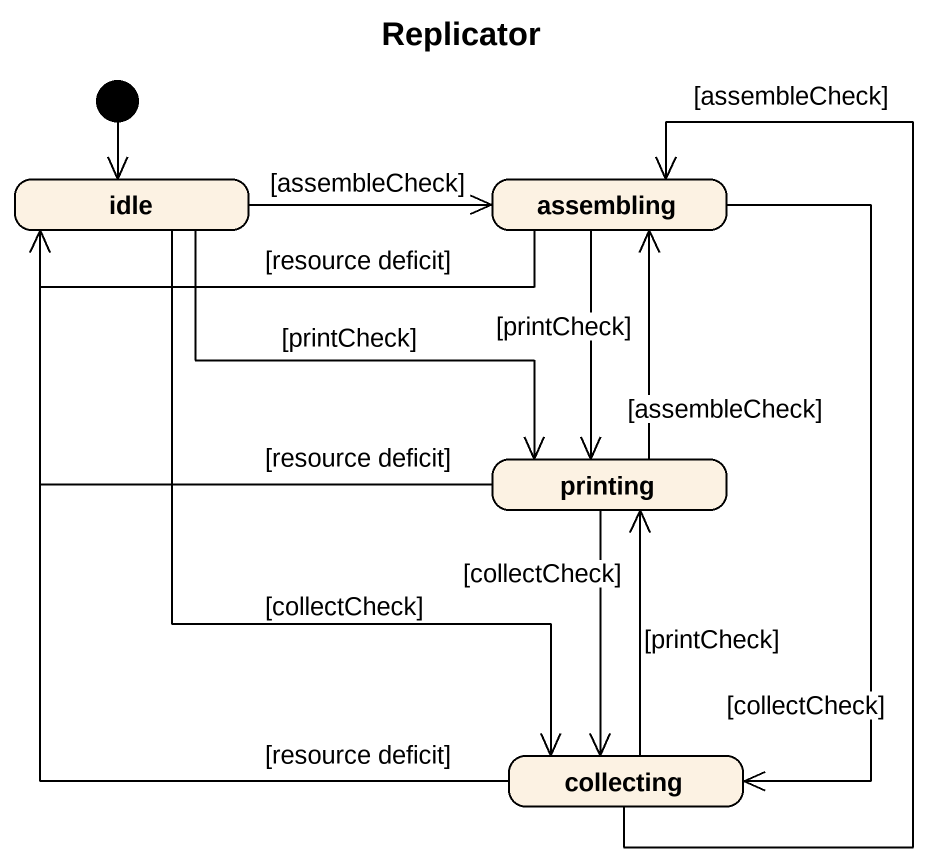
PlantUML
@startuml
title Replicator
hide empty description
state idle
state assembling
state printing
state collecting
[*] --> idle
idle -right-> assembling : [assembleCheck]
idle -right-> printing : [printCheck]
idle --> collecting : [collectCheck]
assembling -left-> idle : [resource deficit]
assembling --> printing : [printCheck]
assembling --> collecting : [collectCheck]
printing -left-> idle : [resource deficit]
printing -up-> assembling : [assembleCheck]
printing --> collecting : [collectCheck]
collecting -up-> idle : [resource deficit]
collecting -up-> assembling : [assembleCheck]
collecting -up-> printing : [printCheck]
@enduml
